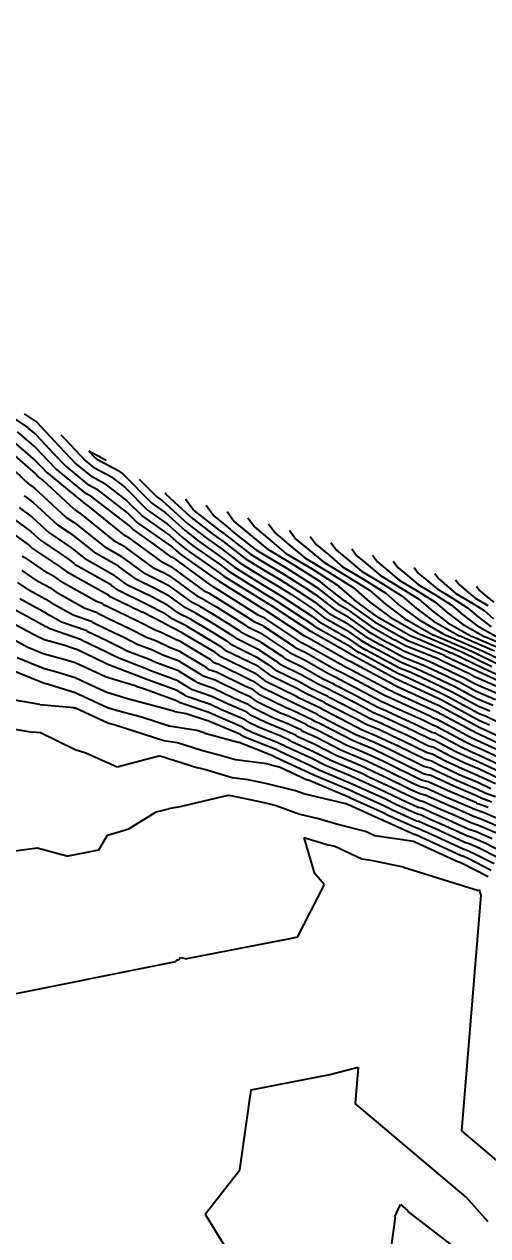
# Model space of a CAD drawing. Header units: metres. Extents: x -1120501 to 1198934, y -4928884 to 66998.
# Drawn here: x 360.2 to 484.3, y -639.2 to -314.7 of the extents above; entities that cross this region are included whole.
import ezdxf

# ---------------------------------------------------------------- set-up
doc = ezdxf.new("R2010")
doc.units = ezdxf.units.M
doc.layers.add('Cross Sections', color=10, linetype='Continuous')
doc.layers.add('SURF2CONTOURS', color=7, linetype='Continuous', lineweight=0)
doc.styles.add('DEFAULT', font='arial.ttf', dxfattribs={"height": 28.222222})

msp = doc.modelspace()

# ---------------------------------------------------------------- linework, layer by layer
at = {"color": 7, "lineweight": 0}
msp.add_circle((-684.64, 190.5), 66807.04, dxfattribs=at)
at = {"layer": 'SURF2CONTOURS', "color": 2, "linetype": 'Continuous', "lineweight": -3}
for p, q in [((354.25, -418.03, 253.5), (360.77, -422.41, 253.5)), ((360.77, -422.41, 253.5), (363.39, -424.67, 253.5)), ((363.39, -424.67, 253.5), (368.01, -429.62, 253.5)), ((371.05, -425.78, 254.5), (370.12, -424.79, 254.5)), ((355.9, -425.27, 252.5), (363.27, -431.63, 252.5)), ((371.05, -425.78, 254.5), (376.59, -431.62, 254.5)), ((360.63, -437.19, 251.5), (353.14, -429.95, 251.5)), ((368.01, -429.62, 253.5), (371.4, -433.19, 253.5)), ((363.27, -431.63, 252.5), (364.97, -433.45, 252.5)), ((364.97, -433.45, 252.5), (366.22, -434.77, 252.5)), ((366.22, -434.77, 252.5), (375.74, -442.55, 252.5)), ((371.4, -433.19, 253.5), (377.37, -438.06, 253.5)), ((376.59, -431.62, 254.5), (378.99, -433.58, 254.5)), ((383.79, -436.13, 254.5), (378.99, -433.58, 254.5)), ((360.63, -437.19, 251.5), (361.84, -438.12, 251.5)), ((383.79, -436.13, 254.5), (387.11, -438.7, 254.5)), ((395.7, -441.27, 255.5), (391.1, -436.65, 255.5)), ((361.84, -438.12, 251.5), (361.91, -438.16, 251.5)), ((361.91, -438.16, 251.5), (362.94, -438.92, 251.5)), ((362.94, -438.92, 251.5), (371.37, -446.7, 251.5)), ((379.84, -439.38, 253.5), (377.37, -438.06, 253.5)), ((379.84, -439.38, 253.5), (388.14, -445.79, 253.5)), ((387.11, -438.7, 254.5), (393.13, -444.75, 254.5)), ((358.83, -444.1, 250.5), (362.31, -446.68, 250.5)), ((375.89, -442.62, 252.5), (375.74, -442.55, 252.5)), ((377.75, -444.06, 252.5), (375.89, -442.62, 252.5)), ((387.12, -451.61, 252.5), (377.75, -444.06, 252.5)), ((395.7, -441.27, 255.5), (397.26, -442.36, 255.5)), ((397.26, -442.36, 255.5), (404.06, -448.49, 255.5)), ((405.47, -444.74, 256.5), (403.4, -441.87, 256.5)), ((362.31, -446.68, 250.5), (366.82, -450.83, 250.5)), ((371.37, -446.7, 251.5), (373.41, -448.06, 251.5)), ((388.14, -445.79, 253.5), (390.57, -448.22, 253.5)), ((393.13, -444.75, 254.5), (398.57, -448.55, 254.5)), ((405.63, -444.89, 256.5), (405.47, -444.74, 256.5)), ((405.63, -444.89, 256.5), (412.54, -450.27, 256.5)), ((414.53, -445.19, 257.5), (416.46, -447.88, 257.5)), ((355.75, -450.04, 249.5), (361.69, -454.43, 249.5)), ((366.82, -450.83, 250.5), (371.02, -453.64, 250.5)), ((373.41, -448.06, 251.5), (374.36, -448.73, 251.5)), ((374.36, -448.73, 251.5), (381.89, -454.79, 251.5)), ((390.57, -448.22, 253.5), (399.88, -454.75, 253.5)), ((398.57, -448.55, 254.5), (402.49, -452.08, 254.5)), ((404.06, -448.49, 255.5), (408.91, -452.27, 255.5)), ((412.54, -450.27, 256.5), (413.66, -451.06, 256.5)), ((416.46, -447.88, 257.5), (420.64, -451.34, 257.5)), ((425.66, -448.52, 258.5), (427.4, -450.95, 258.5)), ((427.4, -450.95, 258.5), (431.19, -454.09, 258.5)), ((371.02, -453.64, 250.5), (372.98, -455.02, 250.5)), ((388.23, -452.23, 252.5), (387.12, -451.61, 252.5)), ((388.23, -452.23, 252.5), (388.25, -452.26, 252.5)), ((388.25, -452.26, 252.5), (397.26, -458.87, 252.5)), ((402.49, -452.08, 254.5), (405.28, -454.26, 254.5)), ((408.91, -452.27, 255.5), (413.19, -455.28, 255.5)), ((413.66, -451.06, 256.5), (420.84, -456.61, 256.5)), ((420.64, -451.34, 257.5), (425.22, -455.23, 257.5)), ((431.19, -454.09, 258.5), (435.34, -457.61, 258.5)), ((436.78, -451.85, 259.5), (438.35, -454.03, 259.5)), ((438.35, -454.03, 259.5), (441.74, -456.84, 259.5)), ((361.69, -454.43, 249.5), (362.26, -454.96, 249.5)), ((367.83, -458.68, 249.5), (362.26, -454.96, 249.5)), ((372.98, -455.02, 250.5), (376.65, -457.97, 250.5)), ((386.37, -457.33, 251.5), (381.89, -454.79, 251.5)), ((386.37, -457.33, 251.5), (386.46, -457.44, 251.5)), ((386.46, -457.44, 251.5), (392.45, -461.84, 251.5)), ((399.88, -454.75, 253.5), (400.91, -455.68, 253.5)), ((400.91, -455.68, 253.5), (401.65, -456.25, 253.5)), ((411.38, -463.1, 253.5), (401.65, -456.25, 253.5)), ((405.28, -454.26, 254.5), (412.73, -459.5, 254.5)), ((413.19, -455.28, 255.5), (417.96, -458.96, 255.5)), ((420.84, -456.61, 256.5), (423.55, -458.29, 256.5)), ((425.22, -455.23, 257.5), (432.43, -459.52, 257.5)), ((441.74, -456.84, 259.5), (445.46, -459.99, 259.5)), ((447.91, -455.18, 260.5), (449.3, -457.1, 260.5)), ((449.3, -457.1, 260.5), (452.29, -459.59, 260.5)), ((368.58, -459.2, 249.5), (367.83, -458.68, 249.5)), ((368.65, -459.24, 249.5), (368.58, -459.2, 249.5)), ((368.65, -459.24, 249.5), (371.56, -461.3, 249.5)), ((384.5, -462.42, 250.5), (376.65, -457.97, 250.5)), ((398.85, -459.64, 252.5), (397.26, -458.87, 252.5)), ((399.86, -460.17, 252.5), (398.85, -459.64, 252.5)), ((399.86, -460.17, 252.5), (408.59, -466.59, 252.5)), ((412.73, -459.5, 254.5), (415.08, -461.31, 254.5)), ((417.96, -458.96, 255.5), (424.08, -462.76, 255.5)), ((423.55, -458.29, 256.5), (429.59, -461.9, 256.5)), ((432.43, -459.52, 257.5), (439.48, -463.96, 257.5)), ((435.34, -457.61, 258.5), (441.87, -461.49, 258.5)), ((445.46, -459.99, 259.5), (451.3, -463.47, 259.5)), ((452.29, -459.59, 260.5), (455.58, -462.37, 260.5)), ((459.04, -458.51, 261.5), (460.24, -460.18, 261.5)), ((460.24, -460.18, 261.5), (462.84, -462.33, 261.5)), ((359.61, -461.01, 248.5), (363.83, -463.91, 248.5)), ((367.43, -465.86, 248.5), (363.83, -463.91, 248.5)), ((371.56, -461.3, 249.5), (382.22, -467.28, 249.5)), ((384.5, -462.42, 250.5), (384.67, -462.62, 250.5)), ((384.67, -462.62, 250.5), (387.64, -464.8, 250.5)), ((396.51, -463.82, 251.5), (392.45, -461.84, 251.5)), ((399.11, -465.16, 251.5), (396.51, -463.82, 251.5)), ((412.17, -463.68, 253.5), (411.38, -463.1, 253.5)), ((412.21, -463.7, 253.5), (412.17, -463.68, 253.5)), ((412.21, -463.7, 253.5), (412.26, -463.74, 253.5)), ((412.26, -463.74, 253.5), (424.48, -471.43, 253.5)), ((415.08, -461.31, 254.5), (424.61, -467.23, 254.5)), ((424.08, -462.76, 255.5), (427.99, -465.09, 255.5)), ((429.59, -461.9, 256.5), (435.39, -465.57, 256.5)), ((440.59, -464.93, 257.5), (439.48, -463.96, 257.5)), ((441.87, -461.49, 258.5), (448.25, -465.52, 258.5)), ((451.3, -463.47, 259.5), (457.02, -467.07, 259.5)), ((455.58, -462.37, 260.5), (460.74, -465.44, 260.5)), ((462.84, -462.33, 261.5), (465.69, -464.75, 261.5)), ((470.17, -461.84, 262.5), (471.19, -463.26, 262.5)), ((471.19, -463.26, 262.5), (473.39, -465.08, 262.5)), ((367.43, -465.86, 248.5), (369.29, -467.18, 248.5)), ((376.4, -471.16, 248.5), (369.29, -467.18, 248.5)), ((394.18, -467.99, 250.5), (387.64, -464.8, 250.5)), ((399.11, -465.16, 251.5), (405.01, -469.5, 251.5)), ((409.78, -467.19, 252.5), (408.59, -466.59, 252.5)), ((409.78, -467.19, 252.5), (411.87, -468.43, 252.5)), ((427.99, -465.09, 255.5), (431.74, -467.47, 255.5)), ((435.39, -465.57, 256.5), (438.24, -467.43, 256.5)), ((445.94, -469.15, 257.5), (440.59, -464.93, 257.5)), ((448.25, -465.52, 258.5), (452.66, -469.35, 258.5)), ((457.02, -467.07, 259.5), (460.97, -470.51, 259.5)), ((460.74, -465.44, 260.5), (465.79, -468.63, 260.5)), ((465.69, -464.75, 261.5), (470.18, -467.42, 261.5)), ((473.39, -465.08, 262.5), (475.81, -467.13, 262.5)), ((475.81, -467.13, 262.5), (479.62, -469.4, 262.5)), ((481.3, -465.17, 263.5), (482.13, -466.33, 263.5)), ((482.13, -466.33, 263.5), (483.94, -467.83, 263.5)), ((366.2, -472.48, 247.5), (359.07, -468.63, 247.5)), ((382.22, -467.28, 249.5), (382.64, -467.51, 249.5)), ((382.67, -467.55, 249.5), (382.64, -467.51, 249.5)), ((382.86, -467.79, 249.5), (382.67, -467.55, 249.5)), ((382.9, -467.81, 249.5), (382.86, -467.79, 249.5)), ((382.9, -467.81, 249.5), (385.66, -469.15, 249.5)), ((385.66, -469.15, 249.5), (391.84, -472.16, 249.5)), ((398.36, -470.15, 250.5), (394.18, -467.99, 250.5)), ((398.36, -470.15, 250.5), (401.42, -472.4, 250.5)), ((407.36, -470.68, 251.5), (405.01, -469.5, 251.5)), ((411.87, -468.43, 252.5), (421.11, -474.24, 252.5)), ((424.61, -467.23, 254.5), (426.38, -468.29, 254.5)), ((426.38, -468.29, 254.5), (428.09, -469.37, 254.5)), ((428.09, -469.37, 254.5), (437.16, -475.29, 254.5)), ((431.74, -467.47, 255.5), (437.7, -471.36, 255.5)), ((438.24, -467.43, 256.5), (443.37, -471.48, 256.5)), ((446.71, -469.6, 257.5), (445.94, -469.15, 257.5)), ((446.71, -469.6, 257.5), (453.96, -474.71, 257.5)), ((452.66, -469.35, 258.5), (458.19, -473.52, 258.5)), ((465.79, -468.63, 260.5), (469.28, -471.66, 260.5)), ((470.18, -467.42, 261.5), (474.56, -470.18, 261.5)), ((474.56, -470.18, 261.5), (477.6, -472.82, 261.5)), ((479.62, -469.4, 262.5), (483.33, -471.74, 262.5)), ((483.94, -467.83, 263.5), (485.93, -469.52, 263.5)), ((366.2, -472.48, 247.5), (367.02, -473.06, 247.5)), ((370.15, -474.81, 247.5), (367.02, -473.06, 247.5)), ((379.8, -472.35, 248.5), (376.4, -471.16, 248.5)), ((379.8, -472.35, 248.5), (379.95, -472.54, 248.5)), ((382.63, -473.84, 248.5), (379.95, -472.54, 248.5)), ((397.61, -475.14, 249.5), (391.84, -472.16, 249.5)), ((404.94, -474.16, 250.5), (401.42, -472.4, 250.5)), ((407.36, -470.68, 251.5), (411.48, -473.12, 251.5)), ((411.48, -473.12, 251.5), (417.74, -477.06, 251.5)), ((424.48, -471.43, 253.5), (424.55, -471.48, 253.5)), ((424.94, -471.67, 253.5), (424.55, -471.48, 253.5)), ((424.94, -471.67, 253.5), (435.37, -478.59, 253.5)), ((437.7, -471.36, 255.5), (440.8, -473.81, 255.5)), ((446.93, -473.53, 256.5), (443.37, -471.48, 256.5)), ((446.93, -473.53, 256.5), (452.18, -477.23, 256.5)), ((458.19, -473.52, 258.5), (466.32, -478.16, 258.5)), ((460.97, -470.51, 259.5), (465.93, -474.25, 259.5)), ((469.28, -471.66, 260.5), (473.66, -474.97, 260.5)), ((477.6, -472.82, 261.5), (481.4, -475.69, 261.5)), ((483.33, -471.74, 262.5), (485.91, -473.97, 262.5)), ((364.02, -478.86, 246.5), (355.5, -474.3, 246.5)), ((376.96, -477.19, 247.5), (370.15, -474.81, 247.5)), ((388.79, -476.82, 248.5), (382.63, -473.84, 248.5)), ((392.97, -478.95, 248.5), (388.79, -476.82, 248.5)), ((397.61, -475.14, 249.5), (397.84, -475.31, 249.5)), ((402.52, -477.65, 249.5), (397.84, -475.31, 249.5)), ((404.94, -474.16, 250.5), (411.08, -477.81, 250.5)), ((421.11, -474.24, 252.5), (421.59, -474.62, 252.5)), ((424.25, -475.93, 252.5), (421.59, -474.62, 252.5)), ((424.25, -475.93, 252.5), (432.18, -481.19, 252.5)), ((437.16, -475.29, 254.5), (438.23, -476.14, 254.5)), ((447.36, -481.39, 254.5), (438.23, -476.14, 254.5)), ((447.14, -477.46, 255.5), (440.8, -473.81, 255.5)), ((453.96, -474.71, 257.5), (461.26, -478.87, 257.5)), ((465.93, -474.25, 259.5), (473.2, -478.4, 259.5)), ((473.66, -474.97, 260.5), (480.09, -478.63, 260.5)), ((481.4, -475.69, 261.5), (486.98, -478.87, 261.5)), ((365.26, -479.38, 246.5), (364.02, -478.86, 246.5)), ((365.26, -479.38, 246.5), (371.09, -480.97, 246.5)), ((376.96, -477.19, 247.5), (377.04, -477.29, 247.5)), ((382.36, -479.87, 247.5), (377.04, -477.29, 247.5)), ((385.72, -481.49, 247.5), (382.36, -479.87, 247.5)), ((395.61, -479.94, 248.5), (392.97, -478.95, 248.5)), ((399.14, -481.65, 248.5), (395.61, -479.94, 248.5)), ((402.52, -477.65, 249.5), (410.69, -482.5, 249.5)), ((411.08, -477.81, 250.5), (414.36, -479.87, 250.5)), ((414.36, -479.87, 250.5), (415.67, -480.9, 250.5)), ((417.74, -477.06, 251.5), (418.63, -477.76, 251.5)), ((423.57, -480.19, 251.5), (418.63, -477.76, 251.5)), ((423.57, -480.19, 251.5), (429, -483.79, 251.5)), ((435.37, -478.59, 253.5), (435.61, -478.78, 253.5)), ((436.48, -479.21, 253.5), (435.61, -478.78, 253.5)), ((446.34, -484.82, 253.5), (436.48, -479.21, 253.5)), ((447.14, -477.46, 255.5), (450.4, -479.75, 255.5)), ((450.4, -479.75, 255.5), (453.67, -481.62, 255.5)), ((452.18, -477.23, 256.5), (457.46, -480.25, 256.5)), ((462.96, -479.79, 257.5), (461.26, -478.87, 257.5)), ((472.29, -483.56, 257.5), (462.96, -479.79, 257.5)), ((477.6, -483, 258.5), (466.32, -478.16, 258.5)), ((483.31, -482.74, 259.5), (473.2, -478.4, 259.5)), ((489.02, -482.47, 260.5), (480.09, -478.63, 260.5)), ((371.09, -480.97, 246.5), (374.12, -482.03, 246.5)), ((374.12, -482.03, 246.5), (374.12, -482.04, 246.5)), ((382.1, -485.89, 246.5), (374.12, -482.04, 246.5)), ((387.99, -482.65, 247.5), (385.72, -481.49, 247.5)), ((393.5, -484.73, 247.5), (387.99, -482.65, 247.5)), ((401.86, -482.65, 248.5), (399.14, -481.65, 248.5)), ((401.86, -482.65, 248.5), (408.31, -486.5, 248.5)), ((410.69, -482.5, 249.5), (410.99, -482.69, 249.5)), ((410.99, -482.69, 249.5), (412.71, -484.04, 249.5)), ((422.89, -484.44, 250.5), (415.67, -480.9, 250.5)), ((432.18, -481.19, 252.5), (432.95, -481.77, 252.5)), ((435.65, -483.09, 252.5), (432.95, -481.77, 252.5)), ((443.22, -487.41, 252.5), (435.65, -483.09, 252.5)), ((447.36, -481.39, 254.5), (448.62, -482.27, 254.5)), ((448.62, -482.27, 254.5), (449.88, -482.99, 254.5)), ((460.25, -488.59, 254.5), (449.88, -482.99, 254.5)), ((461.15, -485.66, 255.5), (453.67, -481.62, 255.5)), ((462.06, -482.72, 256.5), (457.46, -480.25, 256.5)), ((468.85, -485.47, 256.5), (462.06, -482.72, 256.5)), ((485.42, -486.83, 258.5), (477.6, -483, 258.5)), ((490.32, -486.17, 259.5), (483.31, -482.74, 259.5)), ((365.33, -487.27, 245.5), (358.33, -484.36, 245.5)), ((382.64, -486.16, 246.5), (382.1, -485.89, 246.5)), ((383.01, -486.35, 246.5), (382.64, -486.16, 246.5)), ((391.4, -489.52, 246.5), (383.01, -486.35, 246.5)), ((395.59, -485.74, 247.5), (393.5, -484.73, 247.5)), ((401.49, -487.91, 247.5), (395.59, -485.74, 247.5)), ((408.31, -486.5, 248.5), (409.65, -487.57, 248.5)), ((422.2, -488.7, 249.5), (412.71, -484.04, 249.5)), ((422.89, -484.44, 250.5), (425.81, -486.38, 250.5)), ((425.81, -486.38, 250.5), (427.61, -487.75, 250.5)), ((429, -483.79, 251.5), (430.28, -484.76, 251.5)), ((434.81, -486.98, 251.5), (430.28, -484.76, 251.5)), ((446.84, -485.06, 253.5), (446.34, -484.82, 253.5)), ((446.9, -485.1, 253.5), (446.84, -485.06, 253.5)), ((447.64, -485.48, 253.5), (446.9, -485.1, 253.5)), ((458.96, -491.55, 253.5), (447.64, -485.48, 253.5)), ((465.41, -487.38, 255.5), (461.15, -485.66, 255.5)), ((472.37, -487.12, 256.5), (468.85, -485.47, 256.5)), ((472.81, -483.81, 257.5), (472.29, -483.56, 257.5)), ((472.81, -483.81, 257.5), (480.39, -487.43, 257.5)), ((369.24, -488.34, 245.5), (365.33, -487.27, 245.5)), ((373.85, -489.77, 245.5), (369.24, -488.34, 245.5)), ((378.43, -491.88, 245.5), (373.85, -489.77, 245.5)), ((392.04, -489.83, 246.5), (391.4, -489.52, 246.5)), ((401.13, -493.17, 246.5), (392.04, -489.83, 246.5)), ((401.49, -487.91, 247.5), (405.7, -490.42, 247.5)), ((411.73, -488.26, 248.5), (409.65, -487.57, 248.5)), ((419.42, -492.03, 248.5), (411.73, -488.26, 248.5)), ((422.2, -488.7, 249.5), (422.62, -488.98, 249.5)), ((422.62, -488.98, 249.5), (424.94, -490.73, 249.5)), ((433.98, -490.87, 250.5), (427.61, -487.75, 250.5)), ((440.1, -489.99, 251.5), (434.81, -486.98, 251.5)), ((445.05, -488.28, 252.5), (443.22, -487.41, 252.5)), ((445.29, -488.43, 252.5), (445.05, -488.28, 252.5)), ((448.03, -489.84, 252.5), (445.29, -488.43, 252.5)), ((456.86, -494.57, 252.5), (448.03, -489.84, 252.5)), ((461.97, -489.28, 254.5), (460.25, -488.59, 254.5)), ((471.48, -493.75, 254.5), (461.97, -489.28, 254.5)), ((471.92, -490.44, 255.5), (465.41, -487.38, 255.5)), ((478.18, -489.9, 256.5), (472.37, -487.12, 256.5)), ((480.97, -491.42, 256.5), (478.18, -489.9, 256.5)), ((480.39, -487.43, 257.5), (480.53, -487.5, 257.5)), ((489.46, -491.58, 257.5), (480.53, -487.5, 257.5)), ((382.31, -493.68, 245.5), (378.43, -491.88, 245.5)), ((401.13, -493.17, 246.5), (403.09, -494.34, 246.5)), ((405.7, -490.42, 247.5), (406.57, -491.12, 247.5)), ((410.9, -492.56, 247.5), (406.57, -491.12, 247.5)), ((416.22, -495.17, 247.5), (410.9, -492.56, 247.5)), ((421.23, -492.79, 248.5), (419.42, -492.03, 248.5)), ((421.23, -492.79, 248.5), (423.18, -494.27, 248.5)), ((433.14, -494.75, 249.5), (424.94, -490.73, 249.5)), ((436.99, -492.58, 250.5), (433.98, -490.87, 250.5)), ((441.49, -494.72, 250.5), (436.99, -492.58, 250.5)), ((443.27, -491.5, 251.5), (440.1, -489.99, 251.5)), ((443.67, -491.77, 251.5), (443.27, -491.5, 251.5)), ((448.42, -494.2, 251.5), (443.67, -491.77, 251.5)), ((459.27, -491.68, 253.5), (458.96, -491.55, 253.5)), ((459.54, -491.81, 253.5), (459.27, -491.68, 253.5)), ((459.54, -491.81, 253.5), (469.26, -496.23, 253.5)), ((475.83, -492.31, 255.5), (471.92, -490.44, 255.5)), ((481.43, -495.34, 255.5), (475.83, -492.31, 255.5)), ((487.22, -494.1, 256.5), (480.97, -491.42, 256.5)), ((364.38, -496.86, 244.5), (357.16, -495.59, 244.5)), ((387.87, -495.36, 245.5), (382.31, -493.68, 245.5)), ((398.96, -498.28, 245.5), (387.87, -495.36, 245.5)), ((403.09, -494.34, 246.5), (403.5, -494.67, 246.5)), ((410.07, -496.85, 246.5), (403.5, -494.67, 246.5)), ((420.19, -496.85, 247.5), (416.22, -495.17, 247.5)), ((430.39, -497.78, 248.5), (423.18, -494.27, 248.5)), ((433.87, -495.17, 249.5), (433.14, -494.75, 249.5)), ((439.71, -497.94, 249.5), (433.87, -495.17, 249.5)), ((442.06, -495.11, 250.5), (441.49, -494.72, 250.5)), ((448.81, -498.56, 250.5), (442.06, -495.11, 250.5)), ((454.75, -497.6, 251.5), (448.42, -494.2, 251.5)), ((458.15, -495.12, 252.5), (456.86, -494.57, 252.5)), ((459.24, -495.64, 252.5), (458.15, -495.12, 252.5)), ((468.45, -499.83, 252.5), (459.24, -495.64, 252.5)), ((469.26, -496.23, 253.5), (471.03, -497.06, 253.5)), ((473.49, -494.71, 254.5), (471.48, -493.75, 254.5)), ((481.89, -499.26, 254.5), (473.49, -494.71, 254.5)), ((485.67, -497.16, 255.5), (481.43, -495.34, 255.5)), ((364.38, -496.86, 244.5), (373.48, -497.71, 244.5)), ((373.48, -497.71, 244.5), (373.88, -497.83, 244.5)), ((373.94, -497.85, 244.5), (373.88, -497.83, 244.5)), ((382.64, -501.9, 244.5), (373.94, -497.85, 244.5)), ((400.46, -498.76, 245.5), (398.96, -498.28, 245.5)), ((400.46, -498.76, 245.5), (403.58, -499.27, 245.5)), ((403.58, -499.27, 245.5), (409.24, -501.15, 245.5)), ((413.02, -498.3, 246.5), (410.07, -496.85, 246.5)), ((419.16, -500.91, 246.5), (413.02, -498.3, 246.5)), ((420.19, -496.85, 247.5), (421.59, -497.9, 247.5)), ((426.74, -500.42, 247.5), (421.59, -497.9, 247.5)), ((431.86, -498.38, 248.5), (430.39, -497.78, 248.5)), ((437.32, -500.95, 248.5), (431.86, -498.38, 248.5)), ((440.45, -498.44, 249.5), (439.71, -497.94, 249.5)), ((449.19, -502.92, 249.5), (440.45, -498.44, 249.5)), ((452.65, -500.62, 250.5), (448.81, -498.56, 250.5)), ((457.02, -498.55, 251.5), (454.75, -497.6, 251.5)), ((458.94, -499.48, 251.5), (457.02, -498.55, 251.5)), ((465.73, -502.56, 251.5), (458.94, -499.48, 251.5)), ((471.14, -497.11, 253.5), (471.03, -497.06, 253.5)), ((482.35, -503.19, 253.5), (471.14, -497.11, 253.5)), ((484.12, -500.22, 254.5), (481.89, -499.26, 254.5)), ((383.19, -502.07, 244.5), (382.64, -501.9, 244.5)), ((384.28, -502.35, 244.5), (383.19, -502.07, 244.5)), ((397.61, -506.6, 244.5), (384.28, -502.35, 244.5)), ((409.82, -501.44, 245.5), (409.24, -501.15, 245.5)), ((418.12, -504.96, 245.5), (409.82, -501.44, 245.5)), ((419.16, -500.91, 246.5), (419.99, -501.54, 246.5)), ((423.09, -503.05, 246.5), (419.99, -501.54, 246.5)), ((430.38, -501.88, 247.5), (426.74, -500.42, 247.5)), ((434.43, -503.79, 247.5), (430.38, -501.88, 247.5)), ((438.04, -501.44, 248.5), (437.32, -500.95, 248.5)), ((439.27, -502.01, 248.5), (438.04, -501.44, 248.5)), ((448.07, -506.52, 248.5), (439.27, -502.01, 248.5)), ((455.89, -501.99, 250.5), (452.65, -500.62, 250.5)), ((458.65, -503.31, 250.5), (455.89, -501.99, 250.5)), ((469.35, -504.35, 251.5), (465.73, -502.56, 251.5)), ((470.2, -500.69, 252.5), (468.45, -499.83, 252.5)), ((470.58, -500.79, 252.5), (470.2, -500.69, 252.5)), ((479.93, -505.84, 252.5), (470.58, -500.79, 252.5)), ((486.71, -501.42, 254.5), (484.12, -500.22, 254.5)), ((418.12, -504.96, 245.5), (418.4, -505.18, 245.5)), ((419.44, -505.68, 245.5), (418.4, -505.18, 245.5)), ((427.4, -508.88, 245.5), (419.44, -505.68, 245.5)), ((428.89, -505.38, 246.5), (423.09, -503.05, 246.5)), ((431.55, -506.63, 246.5), (428.89, -505.38, 246.5)), ((434.98, -504.16, 247.5), (434.43, -503.79, 247.5)), ((438.45, -505.76, 247.5), (434.98, -504.16, 247.5)), ((445.18, -509.21, 247.5), (438.45, -505.76, 247.5)), ((450.54, -503.65, 249.5), (449.19, -502.92, 249.5)), ((454.76, -505.42, 249.5), (450.54, -503.65, 249.5)), ((458.35, -507.14, 249.5), (454.76, -505.42, 249.5)), ((463.02, -505.3, 250.5), (458.65, -503.31, 250.5)), ((468.5, -508, 250.5), (463.02, -505.3, 250.5)), ((470.14, -504.54, 251.5), (469.35, -504.35, 251.5)), ((477.18, -508.34, 251.5), (470.14, -504.54, 251.5)), ((481.09, -506.37, 252.5), (479.93, -505.84, 252.5)), ((482.56, -503.28, 253.5), (482.35, -503.19, 253.5)), ((482.81, -503.39, 253.5), (482.56, -503.28, 253.5)), ((494.52, -508.85, 253.5), (482.81, -503.39, 253.5)), ((401.27, -507.19, 244.5), (397.61, -506.6, 244.5)), ((407.64, -509.19, 244.5), (401.27, -507.19, 244.5)), ((413.06, -510.64, 244.5), (407.64, -509.19, 244.5)), ((428.67, -509.48, 245.5), (427.4, -508.88, 245.5)), ((431.91, -506.88, 246.5), (431.55, -506.63, 246.5)), ((437.64, -509.52, 246.5), (431.91, -506.88, 246.5)), ((448.56, -510.62, 247.5), (445.18, -509.21, 247.5)), ((449.14, -506.96, 248.5), (448.07, -506.52, 248.5)), ((453.5, -508.8, 248.5), (449.14, -506.96, 248.5)), ((457.64, -510.78, 248.5), (453.5, -508.8, 248.5)), ((460.3, -508.03, 249.5), (458.35, -507.14, 249.5)), ((467.64, -511.65, 249.5), (460.3, -508.03, 249.5)), ((469.69, -508.29, 250.5), (468.5, -508, 250.5)), ((474.42, -510.84, 250.5), (469.69, -508.29, 250.5)), ((479.63, -509.48, 251.5), (477.18, -508.34, 251.5)), ((482.23, -506.86, 252.5), (481.09, -506.37, 252.5)), ((492.77, -511.8, 252.5), (482.23, -506.86, 252.5)), ((416.77, -511.73, 244.5), (413.06, -510.64, 244.5)), ((425.16, -512.81, 244.5), (416.77, -511.73, 244.5)), ((428.84, -509.59, 245.5), (428.67, -509.48, 245.5)), ((436.83, -513.27, 245.5), (428.84, -509.59, 245.5)), ((442.28, -511.9, 246.5), (437.64, -509.52, 246.5)), ((447.98, -514.29, 246.5), (442.28, -511.9, 246.5)), ((451.94, -512.05, 247.5), (448.56, -510.62, 247.5)), ((455.16, -513.59, 247.5), (451.94, -512.05, 247.5)), ((458.03, -510.96, 248.5), (457.64, -510.78, 248.5)), ((466.76, -515.29, 248.5), (458.03, -510.96, 248.5)), ((469.25, -512.04, 249.5), (467.64, -511.65, 249.5)), ((471.67, -513.35, 249.5), (469.25, -512.04, 249.5)), ((478.17, -512.58, 250.5), (474.42, -510.84, 250.5)), ((481.85, -514.15, 250.5), (478.17, -512.58, 250.5)), ((482.04, -510.51, 251.5), (479.63, -509.48, 251.5)), ((490.22, -514.34, 251.5), (482.04, -510.51, 251.5)), ((425.92, -512.97, 244.5), (425.16, -512.81, 244.5)), ((425.92, -512.97, 244.5), (428.74, -513.68, 244.5)), ((428.74, -513.68, 244.5), (436.01, -517.03, 244.5)), ((439.39, -514.58, 245.5), (436.83, -513.27, 245.5)), ((447.4, -517.95, 245.5), (439.39, -514.58, 245.5)), ((450.39, -515.3, 246.5), (447.98, -514.29, 246.5)), ((452.69, -516.4, 246.5), (450.39, -515.3, 246.5)), ((457.6, -514.7, 247.5), (455.16, -513.59, 247.5)), ((464.49, -518.11, 247.5), (457.6, -514.7, 247.5)), ((466.8, -515.3, 248.5), (466.76, -515.29, 248.5)), ((466.8, -515.3, 248.5), (467.37, -515.44, 248.5)), ((467.37, -515.44, 248.5), (468.8, -515.79, 248.5)), ((468.91, -515.85, 248.5), (468.8, -515.79, 248.5)), ((475.25, -518.78, 248.5), (468.91, -515.85, 248.5)), ((476.71, -515.68, 249.5), (471.67, -513.35, 249.5)), ((481.65, -517.8, 249.5), (476.71, -515.68, 249.5)), ((487.68, -516.88, 250.5), (481.85, -514.15, 250.5)), ((436.49, -517.27, 244.5), (436.01, -517.03, 244.5)), ((446.82, -521.61, 244.5), (436.49, -517.27, 244.5)), ((448.84, -518.56, 245.5), (447.4, -517.95, 245.5)), ((450.21, -519.21, 245.5), (448.84, -518.56, 245.5)), ((457.17, -518.45, 246.5), (452.69, -516.4, 246.5)), ((462.21, -520.94, 246.5), (457.17, -518.45, 246.5)), ((466.36, -518.96, 247.5), (464.49, -518.11, 247.5)), ((467.98, -519.35, 247.5), (466.36, -518.96, 247.5)), ((481.46, -521.45, 248.5), (475.25, -518.78, 248.5)), ((485.13, -519.43, 249.5), (481.65, -517.8, 249.5)), ((401.28, -524.39, 243.5), (414.8, -521.17, 243.5)), ((414.8, -521.17, 243.5), (415.08, -521.25, 243.5)), ((415.15, -521.26, 243.5), (415.08, -521.25, 243.5)), ((424.54, -523.22, 243.5), (415.15, -521.26, 243.5)), ((447.29, -521.81, 244.5), (446.82, -521.61, 244.5)), ((447.74, -522.02, 244.5), (447.29, -521.81, 244.5)), ((456.31, -525.93, 244.5), (447.74, -522.02, 244.5)), ((456.74, -522.19, 245.5), (450.21, -519.21, 245.5)), ((459.93, -523.77, 245.5), (456.74, -522.19, 245.5)), ((465.92, -522.61, 246.5), (462.21, -520.94, 246.5)), ((473.26, -521.77, 247.5), (467.98, -519.35, 247.5)), ((479.43, -524.38, 247.5), (473.26, -521.77, 247.5)), ((482.58, -521.97, 248.5), (481.46, -521.45, 248.5)), ((485.4, -523, 248.5), (482.58, -521.97, 248.5)), ((395.65, -525.65, 243.5), (398.82, -524.81, 243.5)), ((401.28, -524.39, 243.5), (398.82, -524.81, 243.5)), ((427.42, -523.94, 243.5), (424.54, -523.22, 243.5)), ((433.75, -526.22, 243.5), (427.42, -523.94, 243.5)), ((465.48, -526.27, 245.5), (459.93, -523.77, 245.5)), ((467.13, -522.91, 246.5), (465.92, -522.61, 246.5)), ((471.09, -524.72, 246.5), (467.13, -522.91, 246.5)), ((475.72, -526.68, 246.5), (471.09, -524.72, 246.5)), ((480.83, -525.03, 247.5), (479.43, -524.38, 247.5)), ((483.58, -525.99, 247.5), (480.83, -525.03, 247.5)), ((395.65, -525.65, 243.5), (388.26, -530.18, 243.5)), ((439.05, -527.48, 243.5), (433.75, -526.22, 243.5)), ((444.15, -529.04, 243.5), (439.05, -527.48, 243.5)), ((457.66, -526.6, 244.5), (456.31, -525.93, 244.5)), ((465.04, -529.92, 244.5), (457.66, -526.6, 244.5)), ((466.29, -526.46, 245.5), (465.48, -526.27, 245.5)), ((468.93, -527.67, 245.5), (466.29, -526.46, 245.5)), ((472.01, -528.98, 245.5), (468.93, -527.67, 245.5)), ((479.79, -528.56, 246.5), (475.72, -526.68, 246.5)), ((481.89, -529.29, 246.5), (479.79, -528.56, 246.5)), ((490.41, -528.92, 247.5), (483.58, -525.99, 247.5)), ((380.21, -535.84, 243.5), (382.55, -531.89, 243.5)), ((382.55, -531.89, 243.5), (388.26, -530.18, 243.5)), ((451.55, -530.87, 243.5), (444.15, -529.04, 243.5)), ((454.11, -532.06, 243.5), (451.55, -530.87, 243.5)), ((464.5, -533.61, 243.5), (454.11, -532.06, 243.5)), ((465.45, -530.02, 244.5), (465.04, -529.92, 244.5)), ((466.76, -530.62, 244.5), (465.45, -530.02, 244.5)), ((468.3, -531.27, 244.5), (466.76, -530.62, 244.5)), ((477.71, -535.61, 244.5), (468.3, -531.27, 244.5)), ((478.75, -532.08, 245.5), (472.01, -528.98, 245.5)), ((480.21, -532.59, 245.5), (478.75, -532.08, 245.5)), ((487.12, -531.54, 246.5), (481.89, -529.29, 246.5)), ((363.7, -535.34, 243.5), (355.13, -536.52, 243.5)), ((371.66, -537.54, 243.5), (363.7, -535.34, 243.5)), ((464.5, -533.61, 243.5), (464.82, -533.68, 243.5)), ((464.82, -533.68, 243.5), (476.66, -539.13, 243.5)), ((483.84, -534.15, 245.5), (480.21, -532.59, 245.5)), ((487.57, -536.06, 245.5), (483.84, -534.15, 245.5)), ((371.66, -537.54, 243.5), (380.21, -535.84, 243.5)), ((478.52, -535.89, 244.5), (477.71, -535.61, 244.5)), ((480.55, -536.76, 244.5), (478.52, -535.89, 244.5)), ((486.01, -539.55, 244.5), (480.55, -536.76, 244.5)), ((476.84, -539.19, 243.5), (476.66, -539.13, 243.5)), ((477.26, -539.38, 243.5), (476.84, -539.19, 243.5)), ((484.45, -543.05, 243.5), (477.26, -539.38, 243.5)), ((420.99, -600.09, 242.5), (442.03, -595.97, 242.5)), ((442.03, -595.97, 242.5), (449.64, -593.98, 242.5)), ((449.64, -593.98, 242.5), (448.85, -603.7, 242.5)), ((417.9, -621.53, 242.5), (420.99, -600.09, 242.5)), ((478.51, -628.85, 242.5), (448.85, -603.7, 242.5)), ((408.64, -633.36, 242.5), (417.9, -621.53, 242.5)), ((484.47, -635.45, 242.5), (478.51, -628.85, 242.5)), ((408.64, -633.36, 242.5), (415.57, -644.62, 242.5))]:
    msp.add_line(p, q, dxfattribs=at)
at = {"layer": 'SURF2CONTOURS', "color": 4, "linetype": 'Continuous', "lineweight": -3}
for p, q in [((363.21, -420.98, 254), (360.25, -419, 254)), ((363.21, -420.98, 254), (363.45, -421.19, 254)), ((363.45, -421.19, 254), (369.53, -427.7, 254)), ((358.34, -423.84, 253), (363.33, -428.15, 253)), ((353.47, -426.69, 252), (363.21, -435.11, 252)), ((363.33, -428.15, 253), (366.49, -431.54, 253)), ((369.53, -427.7, 254), (374, -432.41, 254)), ((382.12, -431.56, 255), (377.51, -429.07, 255)), ((379.18, -430.83, 255), (377.51, -429.07, 255)), ((379.18, -430.83, 255), (379.8, -431.34, 255)), ((385.76, -434.51, 255), (379.8, -431.34, 255)), ((366.49, -431.54, 253), (368.81, -433.98, 253)), ((368.81, -433.98, 253), (376.56, -440.31, 253)), ((374, -432.41, 254), (378.18, -435.82, 254)), ((385.76, -434.51, 255), (386.59, -435.15, 255)), ((363.21, -435.11, 252), (363.45, -435.37, 252)), ((363.45, -435.37, 252), (363.62, -435.55, 252)), ((365.16, -436.81, 252), (363.62, -435.55, 252)), ((373.65, -444.63, 252), (365.16, -436.81, 252)), ((381.81, -437.76, 254), (378.18, -435.82, 254)), ((381.81, -437.76, 254), (387.62, -442.25, 254)), ((386.59, -435.15, 255), (394.42, -443.01, 255)), ((360.21, -441.03, 251), (360.37, -441.13, 251)), ((360.37, -441.13, 251), (362.63, -442.8, 251)), ((377.86, -441, 253), (376.56, -440.31, 253)), ((377.86, -441, 253), (388.66, -449.34, 253)), ((398.18, -440.68, 256), (397.83, -440.2, 256)), ((404.85, -446.69, 256), (398.18, -440.68, 256)), ((362.63, -442.8, 251), (369.09, -448.77, 251)), ((387.62, -442.25, 254), (391.85, -446.49, 254)), ((394.42, -443.01, 255), (397.91, -445.45, 255)), ((408.96, -443.53, 257), (410.99, -446.34, 257)), ((357.29, -447.07, 250), (362, -450.56, 250)), ((373.65, -444.63, 252), (374.6, -445.27, 252)), ((374.6, -445.27, 252), (375.04, -445.58, 252)), ((375.04, -445.58, 252), (384.51, -453.2, 252)), ((391.85, -446.49, 254), (399.22, -451.65, 254)), ((397.91, -445.45, 255), (403.27, -450.28, 255)), ((404.85, -446.69, 256), (410.72, -451.27, 256)), ((410.99, -446.34, 257), (415.36, -449.97, 257)), ((420.09, -446.86, 258), (421.93, -449.42, 258)), ((362, -450.56, 250), (364.54, -452.9, 250)), ((369.09, -448.77, 251), (372.21, -450.85, 251)), ((372.21, -450.85, 251), (373.67, -451.88, 251)), ((388.66, -449.34, 253), (389.28, -449.96, 253)), ((395.16, -454.08, 253), (389.28, -449.96, 253)), ((403.27, -450.28, 255), (407.09, -453.26, 255)), ((416.92, -451.29, 257), (415.36, -449.97, 257)), ((421.93, -449.42, 258), (425.91, -452.72, 258)), ((431.22, -450.19, 259), (432.88, -452.49, 259)), ((364.54, -452.9, 250), (369.82, -456.43, 250)), ((373.67, -451.88, 251), (379.27, -456.38, 251)), ((387.3, -454.78, 252), (384.51, -453.2, 252)), ((399.66, -457.39, 253), (395.16, -454.08, 253)), ((399.22, -451.65, 254), (401.7, -453.88, 254)), ((401.7, -453.88, 254), (403.46, -455.25, 254)), ((407.09, -453.26, 255), (412.96, -457.39, 255)), ((410.72, -451.27, 256), (413.42, -453.17, 256)), ((413.42, -453.17, 256), (419.4, -457.78, 256)), ((422.28, -455.43, 257), (416.92, -451.29, 257)), ((425.91, -452.72, 258), (430.28, -456.42, 258)), ((432.88, -452.49, 259), (436.46, -455.46, 259)), ((442.35, -453.52, 260), (443.82, -455.57, 260)), ((360.77, -457.82, 249), (359.69, -457.23, 249)), ((369.82, -456.43, 250), (372.29, -458.17, 250)), ((385.43, -459.87, 251), (379.27, -456.38, 251)), ((387.3, -454.78, 252), (387.36, -454.85, 252)), ((387.36, -454.85, 252), (394.85, -460.35, 252)), ((400.01, -457.56, 253), (399.66, -457.39, 253)), ((403.46, -455.25, 254), (412.5, -461.61, 254)), ((412.96, -457.39, 255), (416.52, -460.14, 255)), ((422.28, -455.43, 257), (423.28, -456.05, 257)), ((423.28, -456.05, 257), (430.39, -460.3, 257)), ((430.28, -456.42, 258), (437.15, -460.5, 258)), ((436.46, -455.46, 259), (440.4, -458.8, 259)), ((443.82, -455.57, 260), (447.02, -458.21, 260)), ((453.48, -456.85, 261), (454.77, -458.64, 261)), ((360.77, -457.82, 249), (366.21, -461.55, 249)), ((372.29, -458.17, 250), (374.03, -459.57, 250)), ((383.57, -464.97, 250), (374.03, -459.57, 250)), ((385.43, -459.87, 251), (385.56, -460.03, 251)), ((385.56, -460.03, 251), (390.05, -463.32, 251)), ((397.68, -461.73, 252), (394.85, -460.35, 252)), ((400.24, -457.67, 253), (400.01, -457.56, 253)), ((400.24, -457.67, 253), (410.38, -465.14, 253)), ((416.52, -460.14, 255), (424.34, -464.99, 255)), ((419.4, -457.78, 256), (423.81, -460.52, 256)), ((423.81, -460.52, 256), (428.79, -463.5, 256)), ((430.39, -460.3, 257), (437.22, -464.62, 257)), ((437.15, -460.5, 258), (443.86, -464.74, 258)), ((440.4, -458.8, 259), (446.59, -462.48, 259)), ((447.02, -458.21, 260), (450.52, -461.18, 260)), ((454.77, -458.64, 261), (457.57, -460.96, 261)), ((464.61, -460.17, 262), (465.72, -461.72, 262)), ((368.04, -462.55, 249), (366.21, -461.55, 249)), ((368.04, -462.55, 249), (370.43, -464.24, 249)), ((395.34, -465.9, 251), (390.05, -463.32, 251)), ((399.49, -462.66, 252), (397.68, -461.73, 252)), ((399.49, -462.66, 252), (406.8, -468.04, 252)), ((412.5, -461.61, 254), (413.63, -462.49, 254)), ((413.63, -462.49, 254), (424.87, -469.47, 254)), ((428.79, -463.5, 256), (433.56, -466.52, 256)), ((446.59, -462.48, 259), (452.63, -466.29, 259)), ((450.52, -461.18, 260), (456.02, -464.46, 260)), ((457.57, -460.96, 261), (460.63, -463.56, 261)), ((460.63, -463.56, 261), (465.46, -466.43, 261)), ((465.72, -461.72, 262), (468.12, -463.71, 262)), ((468.12, -463.71, 262), (470.75, -465.94, 262)), ((475.73, -463.5, 263), (476.66, -464.79, 263)), ((358.44, -464.2, 248), (361.45, -466.27, 248)), ((366.82, -469.17, 248), (361.45, -466.27, 248)), ((379.52, -469.34, 249), (370.43, -464.24, 249)), ((383.57, -464.97, 250), (383.77, -465.21, 250)), ((383.77, -465.21, 250), (385.24, -466.29, 250)), ((393.01, -470.08, 250), (385.24, -466.29, 250)), ((398.74, -467.65, 251), (395.34, -465.9, 251)), ((411, -465.45, 253), (410.38, -465.14, 253)), ((411, -465.45, 253), (412.07, -466.08, 253)), ((412.07, -466.08, 253), (422.8, -472.83, 253)), ((424.34, -464.99, 255), (427.19, -466.69, 255)), ((427.19, -466.69, 255), (429.91, -468.42, 255)), ((433.56, -466.52, 256), (437.97, -469.39, 256)), ((437.22, -464.62, 257), (438.51, -465.46, 257)), ((438.51, -465.46, 257), (444.65, -470.32, 257)), ((443.86, -464.74, 258), (448.51, -468.77, 258)), ((452.63, -466.29, 259), (456.82, -469.93, 259)), ((456.02, -464.46, 260), (461.4, -467.85, 260)), ((465.46, -466.43, 261), (470.18, -469.41, 261)), ((470.75, -465.94, 262), (474.9, -468.41, 262)), ((476.66, -464.79, 263), (478.67, -466.46, 263)), ((478.67, -466.46, 263), (480.87, -468.33, 263)), ((366.82, -469.17, 248), (368.16, -470.12, 248)), ((373.27, -472.99, 248), (368.16, -470.12, 248)), ((381.22, -469.93, 249), (379.52, -469.34, 249)), ((381.22, -469.93, 249), (381.4, -470.17, 249)), ((382.76, -470.82, 249), (381.4, -470.17, 249)), ((397.98, -472.64, 250), (393.01, -470.08, 250)), ((398.74, -467.65, 251), (403.21, -470.95, 251)), ((408.57, -468.93, 252), (406.8, -468.04, 252)), ((408.57, -468.93, 252), (411.67, -470.77, 252)), ((424.87, -469.47, 254), (425.58, -469.89, 254)), ((425.58, -469.89, 254), (426.26, -470.32, 254)), ((426.26, -470.32, 254), (436.89, -477.26, 254)), ((429.91, -468.42, 255), (437.43, -473.33, 255)), ((437.97, -469.39, 256), (442.08, -472.65, 256)), ((446.82, -471.56, 257), (444.65, -470.32, 257)), ((452.65, -471.9, 258), (448.51, -468.77, 258)), ((456.82, -469.93, 259), (462.06, -473.89, 259)), ((461.4, -467.85, 260), (465.13, -471.08, 260)), ((470.18, -469.41, 261), (473.44, -472.24, 261)), ((474.9, -468.41, 262), (478.95, -470.96, 262)), ((480.87, -468.33, 263), (484.33, -470.38, 263)), ((365.59, -475.79, 247), (356.7, -470.98, 247)), ((378.38, -474.77, 248), (373.27, -472.99, 248)), ((390.33, -474.48, 249), (382.76, -470.82, 249)), ((397.98, -472.64, 250), (399.63, -473.86, 250)), ((406.15, -472.42, 251), (403.21, -470.95, 251)), ((406.15, -472.42, 251), (411.28, -475.46, 251)), ((411.67, -470.77, 252), (419.42, -475.65, 252)), ((422.8, -472.83, 253), (423.07, -473.05, 253)), ((424.59, -473.8, 253), (423.07, -473.05, 253)), ((437.43, -473.33, 255), (439.52, -474.97, 255)), ((447.03, -475.49, 256), (442.08, -472.65, 256)), ((446.82, -471.56, 257), (453.07, -475.97, 257)), ((454.85, -473.45, 258), (452.65, -471.9, 258)), ((454.85, -473.45, 258), (463.15, -478.18, 258)), ((465.13, -471.08, 260), (469.8, -474.61, 260)), ((473.44, -472.24, 261), (477.53, -475.33, 261)), ((478.95, -470.96, 262), (481.75, -473.4, 262)), ((481.75, -473.4, 262), (485.26, -476.05, 262)), ((365.59, -475.79, 247), (365.89, -476, 247)), ((367.02, -476.64, 247), (365.89, -476, 247)), ((375.54, -479.61, 247), (367.02, -476.64, 247)), ((378.38, -474.77, 248), (378.49, -474.92, 248)), ((382.5, -476.85, 248), (378.49, -474.92, 248)), ((387.25, -479.15, 248), (382.5, -476.85, 248)), ((395.46, -477.1, 249), (390.33, -474.48, 249)), ((403.73, -475.91, 250), (399.63, -473.86, 250)), ((403.73, -475.91, 250), (410.89, -480.16, 250)), ((411.28, -475.46, 251), (416.05, -478.47, 251)), ((419.42, -475.65, 252), (420.11, -476.19, 252)), ((423.91, -478.06, 252), (420.11, -476.19, 252)), ((424.59, -473.8, 253), (433.78, -479.89, 253)), ((447.25, -479.42, 255), (439.52, -474.97, 255)), ((447.03, -475.49, 256), (451.29, -478.49, 256)), ((453.07, -475.97, 257), (459.36, -479.56, 257)), ((462.06, -473.89, 259), (469.76, -478.28, 259)), ((469.8, -474.61, 260), (476.65, -478.51, 260)), ((477.53, -475.33, 261), (483.53, -478.75, 261)), ((361.17, -481.61, 246), (355.42, -478.53, 246)), ((375.54, -479.61, 247), (375.58, -479.67, 247)), ((382.23, -482.88, 247), (375.58, -479.67, 247)), ((390.48, -480.8, 248), (387.25, -479.15, 248)), ((396.67, -477.55, 249), (395.46, -477.1, 249)), ((400.91, -479.61, 249), (396.67, -477.55, 249)), ((402.04, -480.02, 249), (400.91, -479.61, 249)), ((402.04, -480.02, 249), (409.61, -484.54, 249)), ((410.89, -480.16, 250), (412.68, -481.28, 250)), ((416.05, -478.47, 251), (417.15, -479.33, 251)), ((423.23, -482.31, 251), (417.15, -479.33, 251)), ((423.91, -478.06, 252), (430.59, -482.49, 252)), ((433.78, -479.89, 253), (434.28, -480.27, 253)), ((436.89, -477.26, 254), (436.95, -477.3, 254)), ((447.47, -483.35, 254), (436.95, -477.3, 254)), ((447.25, -479.42, 255), (449.51, -481.01, 255)), ((451.29, -478.49, 256), (455.57, -480.93, 256)), ((462.51, -481.26, 257), (459.36, -479.56, 257)), ((463.41, -478.33, 258), (463.15, -478.18, 258)), ((463.41, -478.33, 258), (465.54, -479.18, 258)), ((465.54, -479.18, 258), (474.74, -483.14, 258)), ((480.45, -482.87, 259), (469.76, -478.28, 259)), ((486.16, -482.6, 260), (476.65, -478.51, 260)), ((491.87, -482.33, 261), (483.53, -478.75, 261)), ((365.3, -483.32, 246), (361.17, -481.61, 246)), ((371.79, -485.1, 246), (365.3, -483.32, 246)), ((384.18, -483.82, 247), (382.23, -482.88, 247)), ((394.56, -482.34, 248), (390.48, -480.8, 248)), ((397.36, -483.7, 248), (394.56, -482.34, 248)), ((412.68, -481.28, 250), (414.19, -482.47, 250)), ((422.54, -486.57, 250), (414.19, -482.47, 250)), ((423.23, -482.31, 251), (427.4, -485.09, 251)), ((430.59, -482.49, 252), (431.61, -483.26, 252)), ((435.23, -485.04, 252), (431.61, -483.26, 252)), ((436.07, -481.15, 253), (434.28, -480.27, 253)), ((444.78, -486.11, 253), (436.07, -481.15, 253)), ((447.47, -483.35, 254), (447.73, -483.53, 254)), ((449.51, -481.01, 255), (451.77, -482.31, 255)), ((460.7, -487.12, 255), (451.77, -482.31, 255)), ((461.61, -484.19, 256), (455.57, -480.93, 256)), ((470.57, -484.52, 257), (462.51, -481.26, 257)), ((482.98, -487.17, 258), (474.74, -483.14, 258)), ((487.87, -486.5, 259), (480.45, -482.87, 259)), ((373.84, -485.74, 246), (371.79, -485.1, 246)), ((380.67, -488.89, 246), (373.84, -485.74, 246)), ((385.5, -484.5, 247), (384.18, -483.82, 247)), ((392.45, -487.12, 247), (385.5, -484.5, 247)), ((401.68, -485.28, 248), (397.36, -483.7, 248)), ((401.68, -485.28, 248), (407, -488.46, 248)), ((409.61, -484.54, 249), (411.18, -485.79, 249)), ((412.14, -486.11, 249), (411.18, -485.79, 249)), ((421.02, -490.46, 249), (412.14, -486.11, 249)), ((422.54, -486.57, 250), (424.22, -487.68, 250)), ((427.4, -485.09, 251), (428.94, -486.25, 251)), ((434.4, -488.92, 251), (428.94, -486.25, 251)), ((441.66, -488.7, 252), (435.23, -485.04, 252)), ((445.94, -486.67, 253), (444.78, -486.11, 253)), ((446.09, -486.77, 253), (445.94, -486.67, 253)), ((447.73, -483.53, 254), (447.98, -483.68, 254)), ((459.8, -490.06, 254), (447.98, -483.68, 254)), ((467.13, -486.42, 256), (461.61, -484.19, 256)), ((472.14, -488.78, 256), (467.13, -486.42, 256)), ((472.59, -485.47, 257), (470.57, -484.52, 257)), ((479.35, -488.7, 257), (472.59, -485.47, 257)), ((365.37, -491.21, 245), (355.48, -487.11, 245)), ((382.14, -489.57, 246), (380.67, -488.89, 246)), ((390.21, -492.01, 246), (382.14, -489.57, 246)), ((393.82, -487.79, 247), (392.45, -487.12, 247)), ((401.31, -490.54, 247), (393.82, -487.79, 247)), ((407, -488.46, 248), (408.11, -489.34, 248)), ((411.31, -490.41, 248), (408.11, -489.34, 248)), ((424.22, -487.68, 250), (426.27, -489.24, 250)), ((433.56, -492.81, 250), (426.27, -489.24, 250)), ((438.55, -491.29, 251), (434.4, -488.92, 251)), ((444.16, -489.89, 252), (441.66, -488.7, 252)), ((444.48, -490.1, 252), (444.16, -489.89, 252)), ((447.84, -487.66, 253), (446.09, -486.77, 253)), ((457.91, -493.06, 253), (447.84, -487.66, 253)), ((463.69, -488.33, 255), (460.7, -487.12, 255)), ((471.7, -492.09, 255), (463.69, -488.33, 255)), ((477, -491.1, 256), (472.14, -488.78, 256)), ((480.74, -489.45, 257), (479.35, -488.7, 257)), ((488, -492.57, 257), (480.74, -489.45, 257)), ((491.48, -491.06, 258), (482.98, -487.17, 258)), ((366.69, -491.57, 245), (365.37, -491.21, 245)), ((373.87, -493.8, 245), (366.69, -491.57, 245)), ((390.21, -492.01, 246), (391.72, -492.41, 246)), ((391.72, -492.41, 246), (400.95, -495.8, 246)), ((401.31, -490.54, 247), (404.4, -492.38, 247)), ((404.4, -492.38, 247), (405.04, -492.89, 247)), ((410.48, -494.7, 247), (405.04, -492.89, 247)), ((417.82, -493.6, 248), (411.31, -490.41, 248)), ((421.74, -490.77, 249), (421.02, -490.46, 249)), ((421.74, -490.77, 249), (423.97, -492.45, 249)), ((432.21, -496.47, 249), (423.97, -492.45, 249)), ((435.43, -493.87, 250), (433.56, -492.81, 250)), ((442.38, -493.11, 251), (438.55, -491.29, 251)), ((442.87, -493.44, 251), (442.38, -493.11, 251)), ((448.23, -492.02, 252), (444.48, -490.1, 252)), ((455.8, -496.09, 252), (448.23, -492.02, 252)), ((458.71, -493.4, 253), (457.91, -493.06, 253)), ((460.25, -490.24, 254), (459.8, -490.06, 254)), ((471.25, -495.41, 254), (460.25, -490.24, 254)), ((474.66, -493.51, 255), (471.7, -492.09, 255)), ((481.2, -493.38, 256), (477, -491.1, 256)), ((376.18, -494.87, 245), (373.87, -493.8, 245)), ((382.47, -497.79, 245), (376.18, -494.87, 245)), ((400.95, -495.8, 246), (401.79, -496.3, 246)), ((401.79, -496.3, 246), (401.96, -496.44, 246)), ((414.62, -496.73, 247), (410.48, -494.7, 247)), ((420.71, -494.82, 248), (417.82, -493.6, 248)), ((420.71, -494.82, 248), (422.38, -496.09, 248)), ((428.56, -499.1, 248), (422.38, -496.09, 248)), ((440.6, -496.33, 250), (435.43, -493.87, 250)), ((441.25, -496.78, 250), (440.6, -496.33, 250)), ((448.61, -496.38, 251), (442.87, -493.44, 251)), ((453.7, -499.11, 251), (448.61, -496.38, 251)), ((457.58, -496.84, 252), (455.8, -496.09, 252)), ((459.39, -493.73, 253), (458.71, -493.4, 253)), ((469.8, -498.46, 253), (459.39, -493.73, 253)), ((472.31, -495.91, 254), (471.25, -495.41, 254)), ((482.12, -501.22, 254), (472.31, -495.91, 254)), ((481.66, -497.3, 255), (474.66, -493.51, 255)), ((486.45, -495.63, 256), (481.2, -493.38, 256)), ((385.53, -498.71, 245), (382.47, -497.79, 245)), ((391.62, -500.32, 245), (385.53, -498.71, 245)), ((409.65, -499, 246), (401.96, -496.44, 246)), ((411.42, -499.87, 246), (409.65, -499, 246)), ((419.68, -498.88, 247), (414.62, -496.73, 247)), ((419.68, -498.88, 247), (420.79, -499.72, 247)), ((431.12, -500.13, 248), (428.56, -499.1, 248)), ((432.61, -496.63, 249), (432.21, -496.47, 249)), ((438.76, -499.53, 249), (432.61, -496.63, 249)), ((439.58, -500.09, 249), (438.76, -499.53, 249)), ((449, -500.74, 250), (441.25, -496.78, 250)), ((456.46, -500.27, 251), (453.7, -499.11, 251)), ((459.09, -497.56, 252), (457.58, -496.84, 252)), ((467.09, -501.2, 252), (459.09, -497.56, 252)), ((470.63, -498.87, 253), (469.8, -498.46, 253)), ((470.81, -498.91, 253), (470.63, -498.87, 253)), ((481.31, -504.59, 253), (470.81, -498.91, 253)), ((484.89, -498.69, 255), (481.66, -497.3, 255)), ((399.03, -502.68, 245), (391.62, -500.32, 245)), ((406.43, -503.89, 245), (399.03, -502.68, 245)), ((418.64, -502.94, 246), (411.42, -499.87, 246)), ((424.91, -501.73, 247), (420.79, -499.72, 247)), ((429.63, -503.63, 247), (424.91, -501.73, 247)), ((435.88, -502.37, 248), (431.12, -500.13, 248)), ((436.51, -502.8, 248), (435.88, -502.37, 248)), ((438.86, -503.88, 248), (436.51, -502.8, 248)), ((439.67, -500.13, 249), (439.58, -500.09, 249)), ((439.67, -500.13, 249), (444.61, -502.66, 249)), ((444.61, -502.66, 249), (449.39, -505.1, 249)), ((451.59, -502.13, 250), (449, -500.74, 250)), ((455.33, -503.71, 250), (451.59, -502.13, 250)), ((458.8, -501.39, 251), (456.46, -500.27, 251)), ((464.38, -503.93, 251), (458.8, -501.39, 251)), ((469.77, -502.52, 252), (467.09, -501.2, 252)), ((470.36, -502.66, 252), (469.77, -502.52, 252)), ((478.56, -507.09, 252), (470.36, -502.66, 252)), ((483.34, -501.75, 254), (482.12, -501.22, 254)), ((484.76, -502.4, 254), (483.34, -501.75, 254)), ((355.64, -503.1, 244), (362.3, -504.27, 244)), ((364.54, -504.48, 244), (362.3, -504.27, 244)), ((373.88, -509.03, 244), (364.54, -504.48, 244)), ((408.56, -504.55, 245), (406.43, -503.89, 245)), ((408.56, -504.55, 245), (417.5, -506.95, 245)), ((418.64, -502.94, 246), (419.2, -503.36, 246)), ((421.26, -504.36, 246), (419.2, -503.36, 246)), ((428.14, -507.13, 246), (421.26, -504.36, 246)), ((432.99, -505.21, 247), (429.63, -503.63, 247)), ((433.44, -505.52, 247), (432.99, -505.21, 247)), ((438.05, -507.64, 247), (433.44, -505.52, 247)), ((446.63, -507.86, 248), (438.86, -503.88, 248)), ((449.49, -505.16, 249), (449.39, -505.1, 249)), ((454.2, -507.14, 249), (449.49, -505.16, 249)), ((458.5, -505.23, 250), (455.33, -503.71, 250)), ((461.66, -506.67, 250), (458.5, -505.23, 250)), ((468.92, -506.17, 251), (464.38, -503.93, 251)), ((481.82, -504.82, 253), (481.31, -504.59, 253)), ((482.32, -505.04, 253), (481.82, -504.82, 253)), ((494.04, -510.52, 253), (482.32, -505.04, 253)), ((376.7, -509.88, 244), (373.88, -509.03, 244)), ((417.5, -506.95, 245), (417.61, -506.99, 245)), ((417.61, -507, 245), (417.61, -506.99, 245)), ((417.61, -506.99, 245), (417.61, -506.99, 245)), ((426.65, -510.63, 245), (417.61, -507, 245)), ((430.11, -508.06, 246), (428.14, -507.13, 246)), ((430.37, -508.23, 246), (430.11, -508.06, 246)), ((437.23, -511.39, 246), (430.37, -508.23, 246)), ((443.73, -510.55, 247), (438.05, -507.64, 247)), ((448.85, -508.79, 248), (446.63, -507.86, 248)), ((452.72, -510.43, 248), (448.85, -508.79, 248)), ((458.2, -509.06, 249), (454.2, -507.14, 249)), ((458.95, -509.4, 249), (458.2, -509.06, 249)), ((467.22, -513.48, 249), (458.95, -509.4, 249)), ((468.07, -509.82, 250), (461.66, -506.67, 250)), ((469.91, -506.41, 251), (468.92, -506.17, 251)), ((475.8, -509.59, 251), (469.91, -506.41, 251)), ((480.36, -507.93, 252), (478.56, -507.09, 252)), ((482.13, -508.68, 252), (480.36, -507.93, 252)), ((491.5, -513.07, 252), (482.13, -508.68, 252)), ((385.08, -513.68, 244), (376.7, -509.88, 244)), ((395.88, -510.8, 244), (385.08, -513.68, 244)), ((396.26, -510.7, 244), (395.88, -510.8, 244)), ((396.26, -510.7, 244), (396.57, -510.64, 244)), ((396.57, -510.64, 244), (406.72, -513.82, 244)), ((427.23, -510.9, 245), (426.65, -510.63, 245)), ((427.31, -510.95, 245), (427.23, -510.9, 245)), ((436.42, -515.15, 245), (427.31, -510.95, 245)), ((440.84, -513.24, 246), (437.23, -511.39, 246)), ((448.27, -512.45, 247), (443.73, -510.55, 247)), ((451.17, -513.68, 247), (448.27, -512.45, 247)), ((456.4, -512.19, 248), (452.72, -510.43, 248)), ((457.81, -512.83, 248), (456.4, -512.19, 248)), ((469.47, -510.16, 250), (468.07, -509.82, 250)), ((473.04, -512.09, 250), (469.47, -510.16, 250)), ((477.44, -514.13, 250), (473.04, -512.09, 250)), ((478.9, -511.03, 251), (475.8, -509.59, 251)), ((481.94, -512.33, 251), (478.9, -511.03, 251)), ((488.95, -515.61, 251), (481.94, -512.33, 251)), ((408.5, -514.3, 244), (406.72, -513.82, 244)), ((415.92, -516.49, 244), (408.5, -514.3, 244)), ((437.94, -515.93, 245), (436.42, -515.15, 245)), ((447.69, -516.12, 246), (440.84, -513.24, 246)), ((453.93, -515, 247), (451.17, -513.68, 247)), ((457.38, -516.57, 247), (453.93, -515, 247)), ((465.62, -516.7, 248), (457.81, -512.83, 248)), ((469.02, -513.91, 249), (467.22, -513.48, 249)), ((470.29, -514.6, 249), (469.02, -513.91, 249)), ((475.98, -517.23, 249), (470.29, -514.6, 249)), ((481.75, -515.98, 250), (477.44, -514.13, 250)), ((420.15, -517.04, 244), (415.92, -516.49, 244)), ((425.23, -518.1, 244), (420.15, -517.04, 244)), ((432.88, -520.01, 244), (425.23, -518.1, 244)), ((447.11, -519.78, 245), (437.94, -515.93, 245)), ((449.62, -516.93, 246), (447.69, -516.12, 246)), ((451.45, -517.81, 246), (449.62, -516.93, 246)), ((456.96, -520.32, 246), (451.45, -517.81, 246)), ((463.35, -519.53, 247), (457.38, -516.57, 247)), ((466.58, -517.13, 248), (465.62, -516.7, 248)), ((468.4, -517.57, 248), (466.58, -517.13, 248)), ((474.34, -520.3, 248), (468.4, -517.57, 248)), ((481.56, -519.62, 249), (475.98, -517.23, 249)), ((486.4, -518.15, 250), (481.75, -515.98, 250)), ((435.1, -520.81, 244), (432.88, -520.01, 244)), ((446.36, -523.49, 244), (435.1, -520.81, 244)), ((448.07, -520.18, 245), (447.11, -519.78, 245)), ((448.98, -520.62, 245), (448.07, -520.18, 245)), ((456.53, -524.06, 245), (448.98, -520.62, 245)), ((461.07, -522.36, 246), (456.96, -520.32, 246)), ((465.7, -524.44, 246), (461.07, -522.36, 246)), ((466.14, -520.79, 247), (463.35, -519.53, 247)), ((467.55, -521.13, 247), (466.14, -520.79, 247)), ((472.18, -523.25, 247), (467.55, -521.13, 247)), ((481.28, -523.24, 248), (474.34, -520.3, 248)), ((483.86, -520.7, 249), (481.56, -519.62, 249)), ((486.37, -521.61, 249), (483.86, -520.7, 249)), ((446.48, -523.53, 244), (446.36, -523.49, 244)), ((446.48, -523.53, 244), (447.01, -523.66, 244)), ((447.01, -523.66, 244), (456.1, -527.8, 244)), ((458.8, -525.18, 245), (456.53, -524.06, 245)), ((465.26, -528.09, 245), (458.8, -525.18, 245)), ((466.71, -524.69, 246), (465.7, -524.44, 246)), ((470.01, -526.2, 246), (466.71, -524.69, 246)), ((477.57, -525.53, 247), (472.18, -523.25, 247)), ((480.31, -526.79, 247), (477.57, -525.53, 247)), ((481.35, -523.27, 248), (481.28, -523.24, 248)), ((481.35, -523.27, 248), (482.17, -523.56, 248)), ((482.17, -523.56, 248), (484.44, -524.38, 248)), ((456.52, -528.01, 244), (456.1, -527.8, 244)), ((464.82, -531.75, 244), (456.52, -528.01, 244)), ((465.87, -528.24, 245), (465.26, -528.09, 245)), ((467.85, -529.15, 245), (465.87, -528.24, 245)), ((473.86, -527.83, 246), (470.01, -526.2, 246)), ((479.27, -530.32, 246), (473.86, -527.83, 246)), ((482.74, -527.64, 247), (480.31, -526.79, 247)), ((488.77, -530.23, 247), (482.74, -527.64, 247)), ((465.02, -531.8, 244), (464.82, -531.75, 244)), ((465.68, -532.1, 244), (465.02, -531.8, 244)), ((466.44, -532.42, 244), (465.68, -532.1, 244)), ((470.15, -530.13, 245), (467.85, -529.15, 245)), ((478.23, -533.84, 245), (470.15, -530.13, 245)), ((481.05, -530.94, 246), (479.27, -530.32, 246)), ((485.48, -532.84, 246), (481.05, -530.94, 246)), ((435.09, -532.5, 243), (437.83, -541.95, 243)), ((435.09, -532.5, 243), (441.82, -534.55, 243)), ((443.39, -534.94, 243), (441.82, -534.55, 243)), ((450.63, -538.3, 243), (443.39, -534.94, 243)), ((477.18, -537.37, 244), (466.44, -532.42, 244)), ((479.36, -534.24, 245), (478.23, -533.84, 245)), ((482.19, -535.46, 245), (479.36, -534.24, 245)), ((453.6, -538.75, 243), (450.63, -538.3, 243)), ((477.68, -537.54, 244), (477.18, -537.37, 244)), ((478.91, -538.07, 244), (477.68, -537.54, 244)), ((485.23, -541.3, 244), (478.91, -538.07, 244)), ((486.79, -537.81, 245), (482.19, -535.46, 245)), ((461.75, -540.46, 243), (453.6, -538.75, 243)), ((461.75, -540.46, 243), (481.89, -546.73, 243)), ((440.49, -545.1, 243), (437.83, -541.95, 243)), ((440.49, -545.1, 243), (433.32, -559.17, 243)), ((477.4, -611.1, 243), (482.55, -547.98, 243)), ((482.28, -546.73, 243), (481.89, -546.73, 243)), ((482.28, -546.73, 243), (482.16, -546.97, 243)), ((482.17, -546.97, 243), (482.16, -546.97, 243)), ((482.19, -546.98, 243), (482.17, -546.97, 243)), ((482.55, -547.98, 243), (482.19, -546.98, 243)), ((431.36, -559.66, 243), (403.65, -565.03, 243)), ((433.32, -559.17, 243), (431.36, -559.66, 243)), ((350.39, -575.77, 243), (400.84, -565.74, 243)), ((401.09, -565.31, 243), (400.84, -565.74, 243)), ((401.51, -565.35, 243), (401.09, -565.31, 243)), ((402.13, -564.6, 243), (401.51, -565.35, 243)), ((402.13, -564.6, 243), (403.65, -565.03, 243)), ((494.25, -625.38, 243), (477.4, -611.1, 243)), ((459.47, -634.13, 242), (460.95, -630.77, 242)), ((460.95, -630.77, 242), (462.78, -632.32, 242)), ((463.06, -632.64, 242), (462.78, -632.32, 242)), ((482.09, -647.3, 242), (463.06, -632.64, 242)), ((458.02, -645.83, 242), (459.61, -634.17, 242)), ((459.47, -634.13, 242), (459.61, -634.17, 242))]:
    msp.add_line(p, q, dxfattribs=at)

# ---------------------------------------------------------------- texts
at = {"layer": 'Cross Sections', "linetype": 'Continuous', "lineweight": 0, "insert": (290.61, -352.52, 284), "char_height": 28.2222, "attachment_point": 1, "rotation": 68.6669, "style": 'DEFAULT'}
msp.add_mtext_dynamic_manual_height_columns('Chainage 3000', width=291.8978, gutter_width=141.11, heights=[20.2], dxfattribs=at)

doc.saveas('drawing.dxf')
